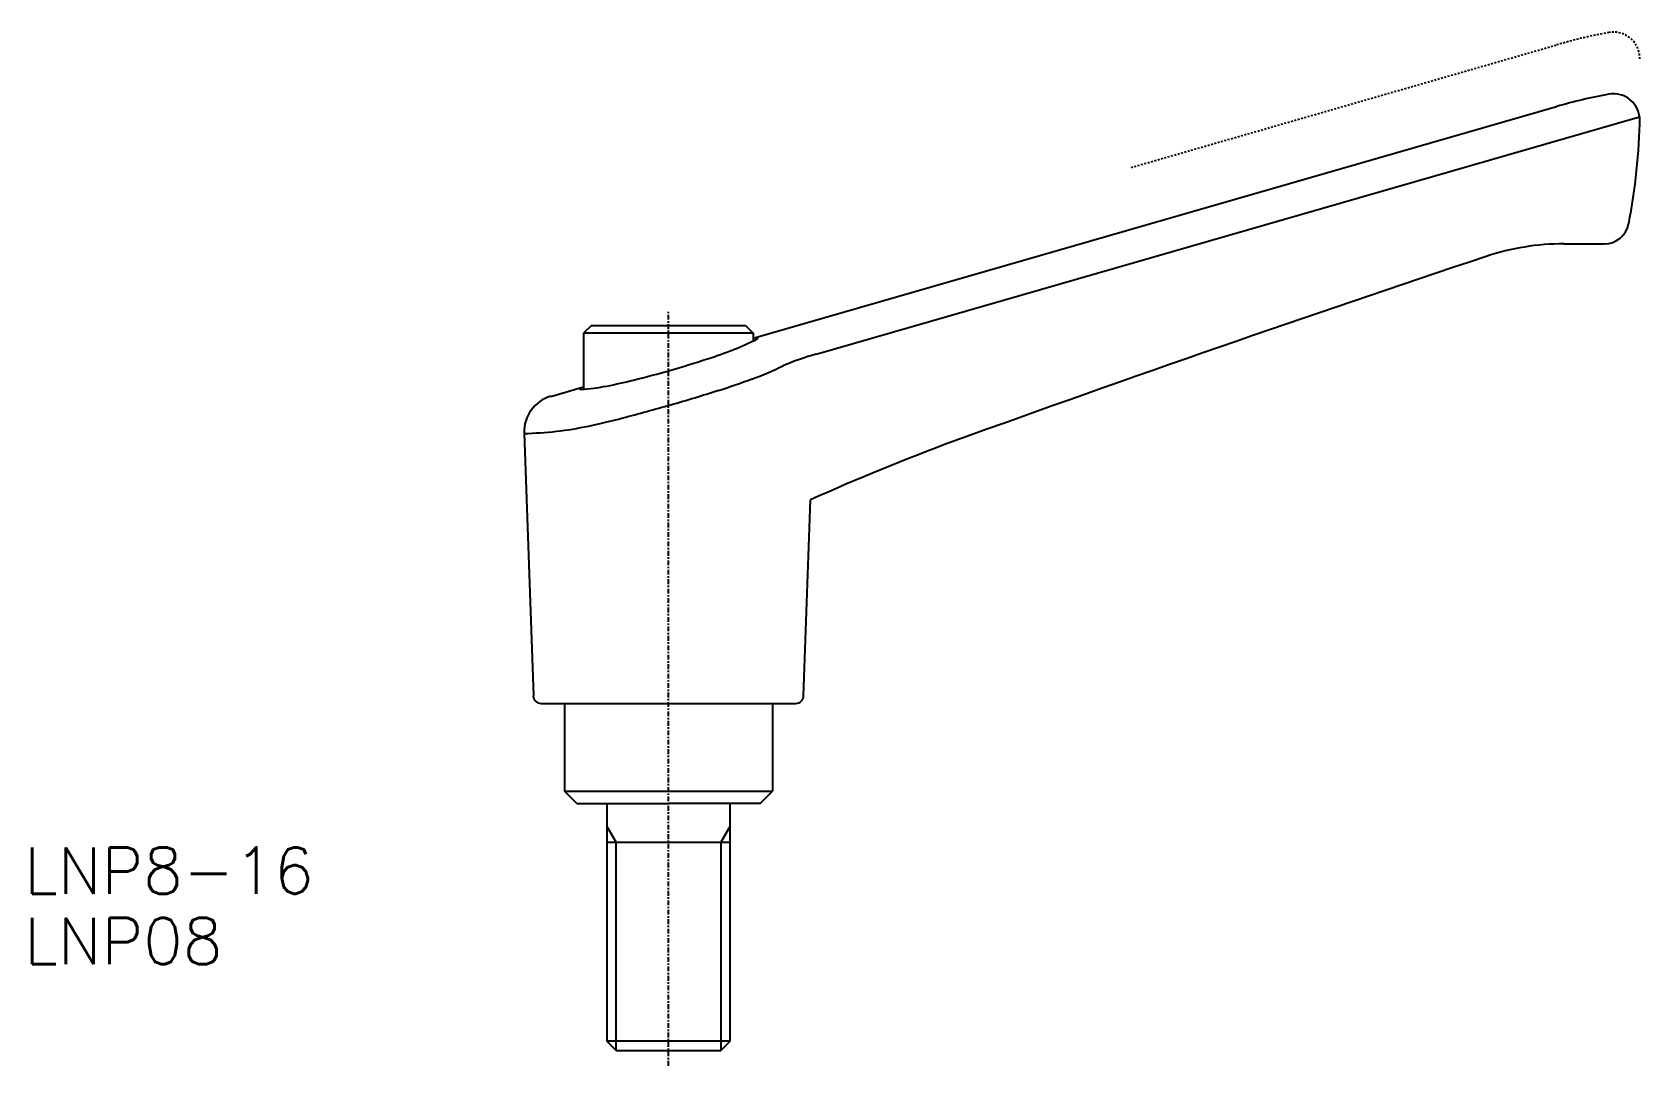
# Model space of a CAD drawing. Extents: x 13 to 118, y 41 to 108.
import ezdxf
from ezdxf.enums import TextEntityAlignment as Align

# ---------------------------------------------------------------- set-up
doc = ezdxf.new("R2010")
doc.units = 0
doc.header["$LTSCALE"] = 0.25
doc.linetypes.add('CENTER', pattern=[2, 1.25, -0.25, 0.25, -0.25])
doc.linetypes.add('DASHED', pattern=[0.75, 0.5, -0.25])
doc.layers.get('0').update_dxf_attribs({"linetype": 'CONTINUOUS'})
doc.layers.add('CENTER', color=1, linetype='CENTER')
doc.styles.get("Standard").update_dxf_attribs({"font": 'TXT.shx'})

msp = doc.modelspace()

# ---------------------------------------------------------------- linework, layer by layer
at = {"color": 3, "linetype": 'DASHED'}
msp.add_line((84.65, 99.07), (112.25, 107.02), dxfattribs=at)
for p, q in [((60.15, 88.01), (112.25, 103.02)), ((64.23, 86.97), (117.64, 102.35)), ((112.73, 94.12), (115.35, 94.12)), ((49.65, 88.82), (49.15, 88.32)), ((49.65, 88.82), (59.65, 88.82)), ((59.65, 88.82), (60.15, 88.32)), ((60.15, 88.32), (49.15, 88.32)), ((49.15, 88.32), (49.15, 84.68)), ((60.15, 88.32), (60.15, 87.83)), ((47.02, 84.23), (49.15, 84.85)), ((45.29, 81.84), (45.89, 64.8)), ((63.42, 64.8), (63.86, 77.52)), ((46.38, 64.32), (62.92, 64.32)), ((47.9, 64.32), (47.9, 58.62)), ((61.4, 64.32), (61.4, 58.62)), ((47.9, 58.62), (61.4, 58.62)), ((48.7, 57.82), (47.9, 58.62)), ((60.6, 57.82), (61.4, 58.62)), ((48.7, 57.82), (54.65, 57.82)), ((50.65, 57.82), (50.65, 42.42)), ((60.6, 57.82), (54.65, 57.82)), ((58.65, 42.42), (58.65, 57.82)), ((50.65, 55.32), (58.65, 55.32)), ((58.65, 42.42), (50.65, 42.42)), ((50.65, 42.42), (51.25, 41.82)), ((51.25, 41.82), (58.05, 41.82)), ((58.05, 41.82), (58.65, 42.42))]:
    msp.add_line(p, q)
at = {"color": 3}
for p, q in [((51.25, 55.32), (50.65, 56.35)), ((58.65, 56.35), (58.05, 55.32)), ((51.25, 41.82), (51.25, 55.32)), ((58.05, 55.32), (58.05, 41.82))]:
    msp.add_line(p, q, dxfattribs=at)
msp.add_lwpolyline([(73.15, 81.32, 0.015686), (63.86, 77.52, -0.463926)], format="xyb")
at = {"color": 3, "linetype": 'DASHED'}
for centre, radius, start, end in [((121.32, 76.33), 32, 100.2044, 106.4536), ((115.95, 106.15), 1.7, 358.6794, 100.2044)]:
    msp.add_arc(centre, radius, start, end, dxfattribs=at)
for centre, radius, start, end in [((121.32, 72.33), 32, 100.2044, 106.4536), ((115.95, 102.15), 1.7, 358.6794, 100.2044), ((77.66, 103.03), 40, 349.0202, 359.0205), ((115.35, 95.72), 1.6, 270, 349.0202), ((112.73, 78.12), 16, 90, 108.388), ((549.32, -1235.22), 1400, 108.38796, 109.88403), ((53.78, 100.51), 14.19, 290.9753, 297.7848), ((60.33, 88.07), 0.126, 297.7848, 16.0633), ((35.37, 153.41), 70.22, 286.0633, 288.1021), ((46.2, 120.27), 35.36, 288.1021, 290.9753), ((69.76, 67.75), 20, 106.0633, 112.5949), ((35.37, 153.41), 70.22, 284.0246, 286.0633), ((52.44, 106.16), 22.16, 290.1308, 295.8047), ((48.97, 84.79), 0.126, 196.0633, 274.3419), ((47.91, 98.82), 14.19, 274.3419, 281.1513), ((43.81, 119.59), 35.36, 281.1513, 284.0246), ((24.44, 189.14), 109.74, 286.0633, 287.7505), ((41.09, 137.13), 55.14, 287.7505, 290.1308), ((47.69, 81.93), 2.4, 106.0633, 182), ((24.44, 189.14), 109.74, 284.3762, 286.0633), ((38, 136.24), 55.14, 281.9958, 284.3762), ((44.85, 103.98), 22.16, 271.1338, 281.9958), ((46.38, 64.82), 0.5, 182, 270), ((62.92, 64.82), 0.5, 270, 358)]:
    msp.add_arc(centre, radius, start, end)
at = {"layer": 'CENTER'}
msp.add_line((54.65, 40.82), (54.65, 89.82), dxfattribs=at)

# ---------------------------------------------------------------- texts
for s, p in [('LNP8-16', (12.87, 53.48)), ('LNP08', (12.87, 48.91))]:
    msp.add_text(s, height=3).set_placement(p, align=Align.MIDDLE_LEFT)

doc.saveas('drawing.dxf')
